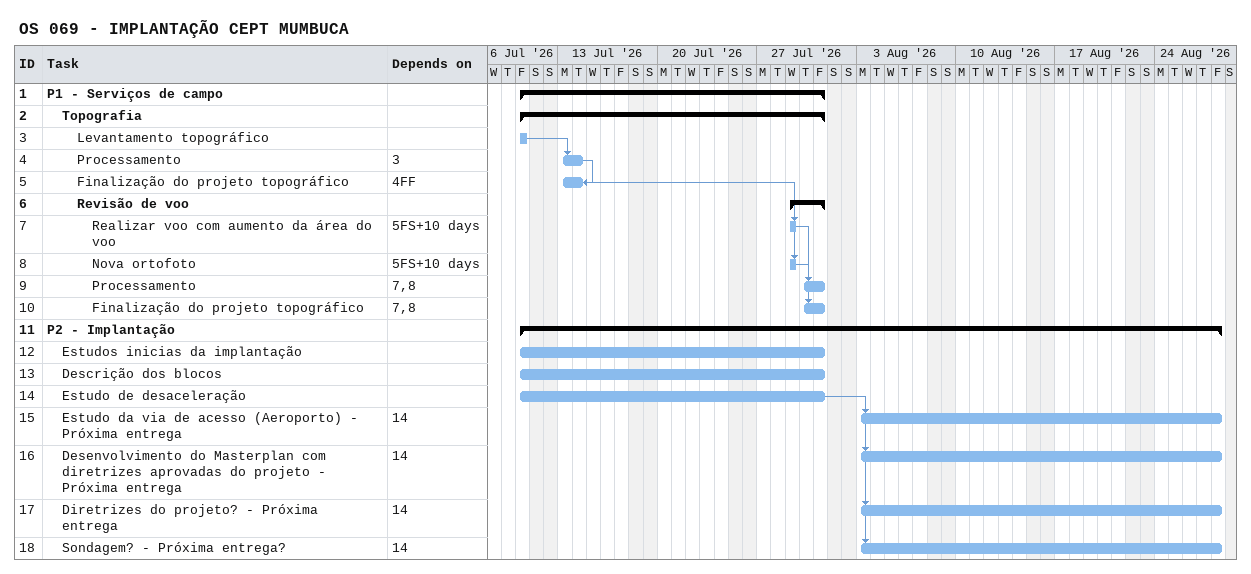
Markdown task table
OS 069 - IMPLANTAÇÃO CEPT MUMBUCA

| ID | Level | Task | Start | Finish | Predecessors |
|---|---|---|---|---|---|
| 1 | 1 | **P1 - Serviços de campo** | 2026-07-10 | 2026-07-31 |  |
| 2 | 2 | **Topografia** | 2026-07-10 | 2026-07-31 |  |
| 3 | 3 | Levantamento topográfico | 2026-07-10 | 2026-07-10 |  |
| 4 | 3 | Processamento | 2026-07-13 | 2026-07-14 | 3 |
| 5 | 3 | Finalização do projeto topográfico | 2026-07-13 | 2026-07-14 | 4FF |
| 6 | 3 | **Revisão de voo** | 2026-07-29 | 2026-07-31 |  |
| 7 | 4 | Realizar voo com aumento da área do voo | 2026-07-29 | 2026-07-29 | 5FS+10d |
| 8 | 4 | Nova ortofoto | 2026-07-29 | 2026-07-29 | 5FS+10d |
| 9 | 4 | Processamento | 2026-07-30 | 2026-07-31 | 7, 8 |
| 10 | 4 | Finalização do projeto topográfico | 2026-07-30 | 2026-07-31 | 7, 8 |
| 11 | 1 | **P2 - Implantação** | 2026-07-10 | 2026-08-28 |  |
| 12 | 2 | Estudos inicias da implantação | 2026-07-10 | 2026-07-31 |  |
| 13 | 2 | Descrição dos blocos | 2026-07-10 | 2026-07-31 |  |
| 14 | 2 | Estudo de desaceleração | 2026-07-10 | 2026-07-31 |  |
| 15 | 2 | Estudo da via de acesso (Aeroporto) - Próxima entrega | 2026-08-03 | 2026-08-28 | 14 |
| 16 | 2 | Desenvolvimento do Masterplan com diretrizes aprovadas do projeto - Próxima entrega | 2026-08-03 | 2026-08-28 | 14 |
| 17 | 2 | Diretrizes do projeto? - Próxima entrega | 2026-08-03 | 2026-08-28 | 14 |
| 18 | 2 | Sondagem? - Próxima entrega? | 2026-08-03 | 2026-08-28 | 14 |
